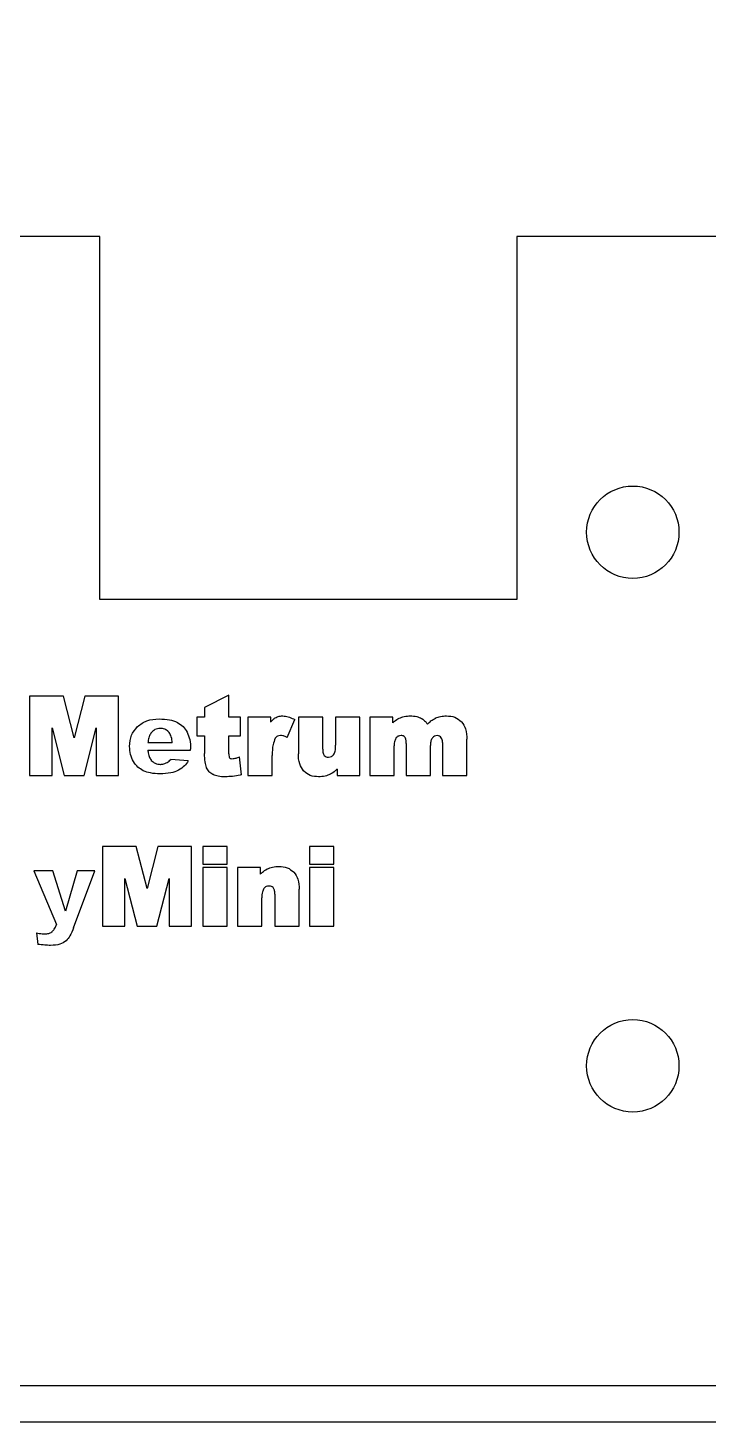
# Model space of a CAD drawing. Header units: millimetres. Extents: x 0 to 305, y -600 to 0.
# Drawn here: x 96.9 to 114.72, y -600 to -563.49 of the extents above; entities that cross this region are included whole.
import ezdxf

# ---------------------------------------------------------------- set-up
doc = ezdxf.new("R2010")
doc.units = ezdxf.units.MM
for name, color, linetype in [('BOARDS', 7, 'CONTINUOUS'), ('HOLES DIAM 2.5 D 3.0', 5, 'CONTINUOUS'), ('INSETS D 0.5', 3, 'CONTINUOUS'), ('PERIMETER D 3.0', 5, 'CONTINUOUS')]:
    doc.layers.add(name, color=color, linetype=linetype)

msp = doc.modelspace()

# ---------------------------------------------------------------- linework, layer by layer
at = {"layer": 'BOARDS'}
msp.add_lwpolyline([(0, 0), (305, 0), (305, -600), (0, -600)], close=True, dxfattribs=at)
at = {"layer": 'HOLES DIAM 2.5 D 3.0'}
for centre in [(112.747, -576.7), (112.747, -590.67)]:
    msp.add_circle(centre, 1.21, dxfattribs=at)
at = {"layer": 'INSETS D 0.5'}
for p, q in [((102.171, -580.965), (101.534, -581.291)), ((102.171, -581.541), (102.171, -580.965)), ((101.534, -581.541), (101.33, -581.541)), ((101.33, -581.541), (101.33, -582.028)), ((101.534, -581.291), (101.534, -581.541)), ((102.476, -581.541), (102.171, -581.541)), ((102.476, -582.028), (102.476, -581.541)), ((103.266, -581.541), (102.666, -581.541)), ((102.666, -581.541), (102.666, -583.07)), ((103.266, -581.67), (103.266, -581.541)), ((104.626, -581.541), (103.988, -581.541)), ((103.988, -581.541), (103.988, -582.504)), ((104.626, -582.377), (104.626, -581.541)), ((105.601, -581.541), (104.965, -581.541)), ((104.965, -581.541), (104.965, -582.278)), ((105.601, -583.07), (105.601, -581.541)), ((105.862, -581.541), (105.862, -583.07)), ((106.46, -581.541), (105.862, -581.541)), ((106.46, -581.691), (106.46, -581.541)), ((103.696, -582.072), (103.899, -581.606)), ((100.686, -582.217), (100.049, -582.217)), ((101.33, -582.028), (101.534, -582.028)), ((101.534, -582.028), (101.534, -582.497)), ((102.171, -582.501), (102.171, -582.028)), ((102.171, -582.028), (102.476, -582.028)), ((106.812, -582.232), (106.812, -583.07)), ((107.763, -582.205), (107.763, -583.07)), ((108.4, -583.07), (108.4, -582.12)), ((100.047, -582.403), (101.166, -582.403)), ((101.166, -582.403), (101.166, -582.381)), ((102.5, -583.05), (102.45, -582.582)), ((103.304, -583.07), (103.304, -582.544)), ((106.498, -583.07), (106.498, -582.291)), ((107.449, -583.07), (107.449, -582.283)), ((101.105, -582.689), (100.645, -582.646)), ((105.002, -582.902), (105.002, -583.07)), ((102.666, -583.07), (103.304, -583.07)), ((105.002, -583.07), (105.601, -583.07)), ((105.862, -583.07), (106.498, -583.07)), ((106.812, -583.07), (107.449, -583.07)), ((107.763, -583.07), (108.4, -583.07)), ((97.56, -585.561), (97.063, -585.561)), ((97.063, -585.561), (97.654, -586.969)), ((97.889, -586.625), (97.56, -585.561)), ((98.196, -585.561), (97.889, -586.625)), ((98.1, -587.055), (98.655, -585.561)), ((98.655, -585.561), (98.196, -585.561)), ((102.397, -585.481), (102.397, -587.01)), ((102.994, -585.481), (102.397, -585.481)), ((102.994, -585.651), (102.994, -585.481)), ((103.032, -587.01), (103.032, -586.274)), ((103.371, -586.174), (103.371, -587.01)), ((104.009, -587.01), (104.009, -586.049)), ((102.397, -587.01), (103.032, -587.01)), ((103.371, -587.01), (104.009, -587.01)), ((97.129, -587.191), (97.162, -587.49))]:
    msp.add_line(p, q, dxfattribs=at)
for points in [[(98.375, -583.07), (98.694, -581.823), (98.694, -583.07), (99.28, -583.07), (99.28, -580.99), (98.397, -580.99), (98.116, -582.086), (97.834, -580.99), (96.95, -580.99), (96.95, -583.07), (97.536, -583.07), (97.536, -581.823), (97.855, -583.07)], [(98.86, -587.01), (99.446, -587.01), (99.446, -585.763), (99.764, -587.01), (100.284, -587.01), (100.603, -585.763), (100.603, -587.01), (101.189, -587.01), (101.189, -584.93), (100.306, -584.93), (100.026, -586.026), (99.743, -584.93), (98.86, -584.93)], [(102.122, -584.93), (101.487, -584.93), (101.487, -585.388), (102.122, -585.388)], [(104.916, -584.93), (104.281, -584.93), (104.281, -585.388), (104.916, -585.388)], [(102.122, -585.481), (101.487, -585.481), (101.487, -587.01), (102.122, -587.01)], [(104.916, -587.01), (104.916, -585.481), (104.281, -585.481), (104.281, -587.01)]]:
    msp.add_lwpolyline(points, close=True, dxfattribs=at)
for points, knots in [([(103.357, -581.574), (103.358, -581.573), (103.36, -581.573), (103.361, -581.572), (103.39, -581.555), (103.421, -581.536), (103.458, -581.525), (103.499, -581.512), (103.539, -581.51), (103.576, -581.508), (103.577, -581.508), (103.578, -581.508), (103.579, -581.508)], [-0.00045415, -0.00045415, -0.00045415, -0.00045415, 0, 0, 0, 0.00992241, 0.00992241, 0.00992241, 0.02081394, 0.02081394, 0.02081394, 0.02110019, 0.02110019, 0.02110019, 0.02110019]), ([(103.579, -581.508), (103.58, -581.508), (103.581, -581.509), (103.582, -581.509), (103.625, -581.513), (103.671, -581.517), (103.717, -581.529), (103.771, -581.543), (103.819, -581.567), (103.864, -581.589), (103.876, -581.594), (103.887, -581.6), (103.899, -581.606)], [-0.00028866, -0.00028866, -0.00028866, -0.00028866, 0, 0, 0, 0.01299923, 0.01299923, 0.01299923, 0.02814291, 0.02814291, 0.02814291, 0.03194239, 0.03194239, 0.03194239, 0.03194239]), ([(106.628, -581.568), (106.629, -581.568), (106.63, -581.568), (106.631, -581.567), (106.673, -581.551), (106.716, -581.534), (106.763, -581.523), (106.817, -581.512), (106.87, -581.51), (106.92, -581.508), (106.92, -581.508), (106.921, -581.508), (106.921, -581.508)], [-0.00032409, -0.00032409, -0.00032409, -0.00032409, 0, 0, 0, 0.01326684, 0.01326684, 0.01326684, 0.02827525, 0.02827525, 0.02827525, 0.02839344, 0.02839344, 0.02839344, 0.02839344]), ([(106.921, -581.508), (106.922, -581.508), (106.922, -581.508), (106.922, -581.508), (106.975, -581.51), (107.031, -581.511), (107.087, -581.525), (107.132, -581.537), (107.173, -581.556), (107.213, -581.573), (107.214, -581.574), (107.215, -581.575), (107.216, -581.575)], [-0.00011773, -0.00011773, -0.00011773, -0.00011773, 0, 0, 0, 0.01561692, 0.01561692, 0.01561692, 0.02839593, 0.02839593, 0.02839593, 0.0287962, 0.0287962, 0.0287962, 0.0287962]), ([(107.582, -581.563), (107.583, -581.563), (107.585, -581.563), (107.586, -581.562), (107.625, -581.547), (107.667, -581.531), (107.712, -581.522), (107.764, -581.511), (107.815, -581.51), (107.864, -581.508), (107.865, -581.508), (107.865, -581.508), (107.866, -581.508)], [-0.0003535, -0.0003535, -0.0003535, -0.0003535, 0, 0, 0, 0.01262039, 0.01262039, 0.01262039, 0.02722053, 0.02722053, 0.02722053, 0.02739826, 0.02739826, 0.02739826, 0.02739826]), ([(107.866, -581.508), (107.867, -581.508), (107.867, -581.508), (107.868, -581.509), (107.94, -581.513), (108.016, -581.517), (108.088, -581.546), (108.152, -581.572), (108.205, -581.615), (108.254, -581.656), (108.256, -581.657), (108.258, -581.658), (108.259, -581.66)], [-0.00017419, -0.00017419, -0.00017419, -0.00017419, 0, 0, 0, 0.02102931, 0.02102931, 0.02102931, 0.03979765, 0.03979765, 0.03979765, 0.04039877, 0.04039877, 0.04039877, 0.04039877]), ([(99.568, -582.309), (99.576, -582.203), (99.584, -582.102), (99.619, -582.016), (99.652, -581.937), (99.711, -581.864), (99.773, -581.788)], [0.00024055, 0.00024055, 0.00024055, 0.00024055, 0.03120769, 0.03120769, 0.03120769, 0.0599503, 0.0599503, 0.0599503, 0.0599503]), ([(99.773, -581.788), (99.855, -581.728), (99.934, -581.67), (100.019, -581.638), (100.116, -581.601), (100.229, -581.595), (100.347, -581.588)], [0.00048892, 0.00048892, 0.00048892, 0.00048892, 0.03032, 0.03032, 0.03032, 0.064771, 0.064771, 0.064771, 0.064771]), ([(100.369, -581.837), (100.368, -581.837), (100.367, -581.837), (100.365, -581.837), (100.324, -581.842), (100.277, -581.846), (100.233, -581.868), (100.189, -581.89), (100.157, -581.924), (100.129, -581.955), (100.128, -581.956), (100.127, -581.957), (100.126, -581.958)], [-0.000329, -0.000329, -0.000329, -0.000329, 0, 0, 0, 0.01218943, 0.01218943, 0.01218943, 0.02433444, 0.02433444, 0.02433444, 0.02476993, 0.02476993, 0.02476993, 0.02476993]), ([(100.347, -581.588), (100.44, -581.59), (100.531, -581.593), (100.616, -581.611), (100.683, -581.626), (100.751, -581.652), (100.82, -581.679)], [0.0001439, 0.0001439, 0.0001439, 0.0001439, 0.02793004, 0.02793004, 0.02793004, 0.0499917, 0.0499917, 0.0499917, 0.0499917]), ([(100.584, -581.919), (100.582, -581.918), (100.58, -581.916), (100.579, -581.915), (100.553, -581.895), (100.524, -581.872), (100.488, -581.857), (100.448, -581.842), (100.408, -581.84), (100.372, -581.837), (100.371, -581.837), (100.37, -581.837), (100.369, -581.837)], [-0.00056324, -0.00056324, -0.00056324, -0.00056324, 0, 0, 0, 0.00966438, 0.00966438, 0.00966438, 0.02016069, 0.02016069, 0.02016069, 0.02049289, 0.02049289, 0.02049289, 0.02049289]), ([(100.82, -581.679), (100.875, -581.713), (100.927, -581.746), (100.968, -581.786), (101.008, -581.826), (101.042, -581.879), (101.076, -581.934)], [0.00035875, 0.00035875, 0.00035875, 0.00035875, 0.01960656, 0.01960656, 0.01960656, 0.03880711, 0.03880711, 0.03880711, 0.03880711]), ([(103.266, -581.67), (103.268, -581.668), (103.269, -581.666), (103.271, -581.664), (103.297, -581.631), (103.326, -581.604), (103.354, -581.577), (103.355, -581.576), (103.356, -581.575), (103.357, -581.574)], [0.01437398, 0.01437398, 0.01437398, 0.01437398, 0.01508003, 0.01508003, 0.01508003, 0.02644171, 0.02644171, 0.02644171, 0.02689938, 0.02689938, 0.02689938, 0.02689938]), ([(106.46, -581.691), (106.475, -581.676), (106.491, -581.662), (106.507, -581.648), (106.546, -581.618), (106.586, -581.593), (106.626, -581.57), (106.627, -581.569), (106.628, -581.569), (106.628, -581.568)], [0.00996255, 0.00996255, 0.00996255, 0.00996255, 0.01596538, 0.01596538, 0.01596538, 0.0295769, 0.0295769, 0.0295769, 0.02990152, 0.02990152, 0.02990152, 0.02990152]), ([(107.216, -581.575), (107.217, -581.576), (107.218, -581.577), (107.22, -581.577), (107.252, -581.601), (107.287, -581.626), (107.317, -581.659), (107.337, -581.681), (107.354, -581.704), (107.368, -581.727)], [-0.00039987, -0.00039987, -0.00039987, -0.00039987, 0, 0, 0, 0.01194927, 0.01194927, 0.01194927, 0.01979494, 0.01979494, 0.01979494, 0.01979494]), ([(107.368, -581.727), (107.397, -581.698), (107.428, -581.668), (107.462, -581.642), (107.5, -581.612), (107.54, -581.588), (107.579, -581.565), (107.58, -581.565), (107.581, -581.564), (107.582, -581.563)], [0.00515392, 0.00515392, 0.00515392, 0.00515392, 0.01727277, 0.01727277, 0.01727277, 0.03080666, 0.03080666, 0.03080666, 0.031161, 0.031161, 0.031161, 0.031161]), ([(108.259, -581.66), (108.26, -581.661), (108.261, -581.663), (108.263, -581.665), (108.301, -581.722), (108.341, -581.782), (108.365, -581.851), (108.396, -581.939), (108.398, -582.031), (108.4, -582.119), (108.4, -582.119), (108.4, -582.119), (108.4, -582.12)], [-0.00060488, -0.00060488, -0.00060488, -0.00060488, 0, 0, 0, 0.02028211, 0.02028211, 0.02028211, 0.04605313, 0.04605313, 0.04605313, 0.04610465, 0.04610465, 0.04610465, 0.04610465]), ([(100.126, -581.958), (100.125, -581.96), (100.124, -581.961), (100.123, -581.962), (100.108, -581.989), (100.091, -582.017), (100.079, -582.05), (100.064, -582.092), (100.059, -582.134), (100.054, -582.172), (100.052, -582.187), (100.05, -582.202), (100.049, -582.217)], [-0.00044677, -0.00044677, -0.00044677, -0.00044677, 0, 0, 0, 0.00913659, 0.00913659, 0.00913659, 0.02072162, 0.02072162, 0.02072162, 0.0251973, 0.0251973, 0.0251973, 0.0251973]), ([(100.686, -582.217), (100.684, -582.202), (100.683, -582.187), (100.681, -582.173), (100.675, -582.125), (100.669, -582.073), (100.648, -582.023), (100.632, -581.985), (100.608, -581.953), (100.587, -581.923), (100.586, -581.922), (100.585, -581.92), (100.584, -581.919)], [-0.00442442, -0.00442442, -0.00442442, -0.00442442, 0, 0, 0, 0.01413183, 0.01413183, 0.01413183, 0.02497974, 0.02497974, 0.02497974, 0.02554785, 0.02554785, 0.02554785, 0.02554785]), ([(101.076, -581.934), (101.103, -582), (101.129, -582.065), (101.143, -582.13), (101.161, -582.209), (101.164, -582.294), (101.166, -582.381)], [0.00034572, 0.00034572, 0.00034572, 0.00034572, 0.02174426, 0.02174426, 0.02174426, 0.04775389, 0.04775389, 0.04775389, 0.04775389]), ([(103.385, -582.091), (103.361, -582.149), (103.338, -582.205), (103.325, -582.261), (103.304, -582.349), (103.304, -582.445), (103.304, -582.544), (103.304, -582.544), (103.304, -582.544), (103.304, -582.544)], [0.00061606, 0.00061606, 0.00061606, 0.00061606, 0.0193199, 0.0193199, 0.0193199, 0.04866199, 0.04866199, 0.04866199, 0.04867228, 0.04867228, 0.04867228, 0.04867228]), ([(103.52, -582.02), (103.487, -582.023), (103.46, -582.028), (103.442, -582.037), (103.424, -582.047), (103.405, -582.066), (103.385, -582.091)], [0.00042556, 0.00042556, 0.00042556, 0.00042556, 0.00994436, 0.00994436, 0.00994436, 0.0192382, 0.0192382, 0.0192382, 0.0192382]), ([(103.696, -582.072), (103.684, -582.067), (103.672, -582.062), (103.66, -582.057), (103.631, -582.046), (103.604, -582.035), (103.578, -582.029), (103.56, -582.025), (103.541, -582.022), (103.52, -582.02)], [-0.00389063, -0.00389063, -0.00389063, -0.00389063, 0, 0, 0, 0.00931958, 0.00931958, 0.00931958, 0.01570896, 0.01570896, 0.01570896, 0.01570896]), ([(104.909, -582.528), (104.927, -582.496), (104.942, -582.465), (104.951, -582.434), (104.964, -582.389), (104.965, -582.335), (104.965, -582.278)], [0.00061985, 0.00061985, 0.00061985, 0.00061985, 0.01168759, 0.01168759, 0.01168759, 0.02850874, 0.02850874, 0.02850874, 0.02850874]), ([(106.552, -582.078), (106.535, -582.107), (106.52, -582.135), (106.512, -582.161), (106.5, -582.198), (106.499, -582.243), (106.498, -582.291)], [0.00056894, 0.00056894, 0.00056894, 0.00056894, 0.01060887, 0.01060887, 0.01060887, 0.02488048, 0.02488048, 0.02488048, 0.02488048]), ([(106.678, -582.021), (106.649, -582.024), (106.624, -582.027), (106.607, -582.035), (106.59, -582.043), (106.572, -582.059), (106.552, -582.078)], [0.00032418, 0.00032418, 0.00032418, 0.00032418, 0.00891325, 0.00891325, 0.00891325, 0.01721915, 0.01721915, 0.01721915, 0.01721915]), ([(106.756, -582.046), (106.742, -582.037), (106.73, -582.03), (106.72, -582.027), (106.71, -582.024), (106.695, -582.022), (106.678, -582.021)], [0.00032952, 0.00032952, 0.00032952, 0.00032952, 0.00537684, 0.00537684, 0.00537684, 0.01061952, 0.01061952, 0.01061952, 0.01061952]), ([(106.803, -582.114), (106.797, -582.098), (106.791, -582.085), (106.785, -582.076), (106.778, -582.067), (106.768, -582.058), (106.756, -582.046)], [0.0003849, 0.0003849, 0.0003849, 0.0003849, 0.00549495, 0.00549495, 0.00549495, 0.01054072, 0.01054072, 0.01054072, 0.01054072]), ([(106.812, -582.232), (106.812, -582.232), (106.812, -582.232), (106.812, -582.232), (106.813, -582.205), (106.813, -582.18), (106.81, -582.156), (106.808, -582.143), (106.806, -582.129), (106.803, -582.114)], [-0.00001146, -0.00001146, -0.00001146, -0.00001146, 0, 0, 0, 0.00801969, 0.00801969, 0.00801969, 0.01264484, 0.01264484, 0.01264484, 0.01264484]), ([(107.501, -582.08), (107.484, -582.108), (107.47, -582.134), (107.462, -582.159), (107.451, -582.194), (107.45, -582.237), (107.449, -582.283)], [0.00057422, 0.00057422, 0.00057422, 0.00057422, 0.0102743, 0.0102743, 0.0102743, 0.02389689, 0.02389689, 0.02389689, 0.02389689]), ([(107.626, -582.024), (107.597, -582.026), (107.572, -582.03), (107.555, -582.038), (107.539, -582.045), (107.521, -582.061), (107.501, -582.08)], [0.00043282, 0.00043282, 0.00043282, 0.00043282, 0.0090132, 0.0090132, 0.0090132, 0.01718616, 0.01718616, 0.01718616, 0.01718616]), ([(107.732, -582.082), (107.714, -582.061), (107.699, -582.045), (107.684, -582.038), (107.671, -582.031), (107.651, -582.027), (107.626, -582.024)], [0.00040605, 0.00040605, 0.00040605, 0.00040605, 0.00841298, 0.00841298, 0.00841298, 0.01582107, 0.01582107, 0.01582107, 0.01582107]), ([(107.763, -582.205), (107.763, -582.176), (107.762, -582.151), (107.756, -582.131), (107.751, -582.116), (107.743, -582.1), (107.732, -582.082)], [0, 0, 0, 0, 0.00861346, 0.00861346, 0.00861346, 0.01487603, 0.01487603, 0.01487603, 0.01487603]), ([(99.671, -582.703), (99.64, -582.641), (99.61, -582.581), (99.593, -582.521), (99.576, -582.456), (99.572, -582.384), (99.568, -582.309)], [0.00027376, 0.00027376, 0.00027376, 0.00027376, 0.0208695, 0.0208695, 0.0208695, 0.04311212, 0.04311212, 0.04311212, 0.04311212]), ([(100.047, -582.403), (100.049, -582.419), (100.051, -582.434), (100.053, -582.449), (100.058, -582.489), (100.064, -582.532), (100.081, -582.575), (100.095, -582.609), (100.114, -582.638), (100.131, -582.664), (100.132, -582.666), (100.133, -582.667), (100.134, -582.668)], [-0.00450885, -0.00450885, -0.00450885, -0.00450885, 0, 0, 0, 0.01194161, 0.01194161, 0.01194161, 0.02142617, 0.02142617, 0.02142617, 0.02189425, 0.02189425, 0.02189425, 0.02189425]), ([(101.584, -582.863), (101.584, -582.862), (101.583, -582.861), (101.583, -582.859), (101.569, -582.812), (101.555, -582.764), (101.546, -582.713), (101.534, -582.64), (101.534, -582.568), (101.534, -582.497), (101.534, -582.497), (101.534, -582.497), (101.534, -582.497)], [-0.0003972, -0.0003972, -0.0003972, -0.0003972, 0, 0, 0, 0.01461953, 0.01461953, 0.01461953, 0.03554945, 0.03554945, 0.03554945, 0.03555279, 0.03555279, 0.03555279, 0.03555279]), ([(102.171, -582.501), (102.171, -582.501), (102.171, -582.501), (102.171, -582.501), (102.17, -582.527), (102.171, -582.551), (102.174, -582.57), (102.176, -582.58), (102.18, -582.591), (102.184, -582.603)], [-0.00002203, -0.00002203, -0.00002203, -0.00002203, 0, 0, 0, 0.00770487, 0.00770487, 0.00770487, 0.01167152, 0.01167152, 0.01167152, 0.01167152]), ([(102.184, -582.603), (102.193, -582.614), (102.2, -582.621), (102.205, -582.623), (102.211, -582.626), (102.224, -582.629), (102.243, -582.63)], [0.000768822, 0.000768822, 0.000768822, 0.000768822, 0.005112186, 0.005112186, 0.005112186, 0.010730164, 0.010730164, 0.010730164, 0.010730164]), ([(102.243, -582.63), (102.267, -582.628), (102.29, -582.625), (102.311, -582.622), (102.34, -582.616), (102.371, -582.607), (102.404, -582.596), (102.419, -582.591), (102.435, -582.586), (102.45, -582.582)], [0.00030571, 0.00030571, 0.00030571, 0.00030571, 0.00742012, 0.00742012, 0.00742012, 0.01759512, 0.01759512, 0.01759512, 0.02246414, 0.02246414, 0.02246414, 0.02246414]), ([(104.129, -582.953), (104.128, -582.951), (104.127, -582.95), (104.126, -582.948), (104.088, -582.892), (104.048, -582.833), (104.023, -582.765), (103.993, -582.68), (103.991, -582.59), (103.988, -582.505), (103.988, -582.504), (103.988, -582.504), (103.988, -582.504)], [-0.00059021, -0.00059021, -0.00059021, -0.00059021, 0, 0, 0, 0.0199658, 0.0199658, 0.0199658, 0.04499109, 0.04499109, 0.04499109, 0.04504867, 0.04504867, 0.04504867, 0.04504867]), ([(104.626, -582.377), (104.627, -582.417), (104.628, -582.453), (104.637, -582.482), (104.643, -582.502), (104.655, -582.523), (104.668, -582.546)], [0, 0, 0, 0, 0.01173246, 0.01173246, 0.01173246, 0.01966171, 0.01966171, 0.01966171, 0.01966171]), ([(104.668, -582.546), (104.685, -582.561), (104.7, -582.572), (104.713, -582.578), (104.729, -582.584), (104.751, -582.587), (104.778, -582.589)], [0.00065305, 0.00065305, 0.00065305, 0.00065305, 0.00743812, 0.00743812, 0.00743812, 0.01535737, 0.01535737, 0.01535737, 0.01535737]), ([(104.778, -582.589), (104.808, -582.586), (104.834, -582.582), (104.852, -582.574), (104.87, -582.565), (104.889, -582.549), (104.909, -582.528)], [0.00032283, 0.00032283, 0.00032283, 0.00032283, 0.00925438, 0.00925438, 0.00925438, 0.01788274, 0.01788274, 0.01788274, 0.01788274]), ([(99.927, -582.945), (99.875, -582.914), (99.826, -582.884), (99.786, -582.847), (99.744, -582.808), (99.708, -582.757), (99.671, -582.703)], [0.00037754, 0.00037754, 0.00037754, 0.00037754, 0.01838802, 0.01838802, 0.01838802, 0.03770573, 0.03770573, 0.03770573, 0.03770573]), ([(100.363, -583.023), (100.276, -583.021), (100.192, -583.019), (100.114, -583.003), (100.052, -582.991), (99.99, -582.968), (99.927, -582.945)], [0.00006489, 0.00006489, 0.00006489, 0.00006489, 0.02579613, 0.02579613, 0.02579613, 0.04591853, 0.04591853, 0.04591853, 0.04591853]), ([(100.134, -582.668), (100.135, -582.67), (100.136, -582.671), (100.137, -582.672), (100.167, -582.699), (100.198, -582.73), (100.241, -582.75), (100.285, -582.77), (100.33, -582.773), (100.371, -582.777), (100.372, -582.777), (100.373, -582.777), (100.374, -582.777)], [-0.00045965, -0.00045965, -0.00045965, -0.00045965, 0, 0, 0, 0.01165789, 0.01165789, 0.01165789, 0.02362416, 0.02362416, 0.02362416, 0.02392583, 0.02392583, 0.02392583, 0.02392583]), ([(100.853, -582.932), (100.783, -582.959), (100.715, -582.985), (100.647, -583), (100.558, -583.02), (100.461, -583.021), (100.363, -583.023)], [0.00043658, 0.00043658, 0.00043658, 0.00043658, 0.0227304, 0.0227304, 0.0227304, 0.05205868, 0.05205868, 0.05205868, 0.05205868]), ([(100.374, -582.777), (100.376, -582.777), (100.377, -582.777), (100.378, -582.777), (100.405, -582.775), (100.434, -582.773), (100.465, -582.765), (100.496, -582.757), (100.523, -582.744), (100.548, -582.732), (100.549, -582.731), (100.55, -582.731), (100.551, -582.73)], [-0.00030803, -0.00030803, -0.00030803, -0.00030803, 0, 0, 0, 0.00804627, 0.00804627, 0.00804627, 0.0162164, 0.0162164, 0.0162164, 0.01654439, 0.01654439, 0.01654439, 0.01654439]), ([(100.551, -582.73), (100.552, -582.73), (100.553, -582.729), (100.554, -582.728), (100.57, -582.717), (100.587, -582.705), (100.604, -582.69), (100.62, -582.676), (100.633, -582.661), (100.645, -582.646)], [-0.0003299, -0.0003299, -0.0003299, -0.0003299, 0, 0, 0, 0.00588706, 0.00588706, 0.00588706, 0.011293, 0.011293, 0.011293, 0.011293]), ([(101.105, -582.689), (101.075, -582.735), (101.044, -582.778), (101.008, -582.814), (100.964, -582.858), (100.91, -582.894), (100.853, -582.932)], [0.00653903, 0.00653903, 0.00653903, 0.00653903, 0.02330206, 0.02330206, 0.02330206, 0.04356037, 0.04356037, 0.04356037, 0.04356037]), ([(101.748, -583.046), (101.747, -583.045), (101.746, -583.044), (101.744, -583.043), (101.714, -583.023), (101.68, -583.001), (101.651, -582.97), (101.622, -582.937), (101.603, -582.9), (101.586, -582.867), (101.585, -582.865), (101.585, -582.864), (101.584, -582.863)], [-0.00044883, -0.00044883, -0.00044883, -0.00044883, 0, 0, 0, 0.01085359, 0.01085359, 0.01085359, 0.02204188, 0.02204188, 0.02204188, 0.02243366, 0.02243366, 0.02243366, 0.02243366]), ([(104.518, -583.103), (104.517, -583.103), (104.516, -583.103), (104.516, -583.103), (104.445, -583.098), (104.37, -583.094), (104.299, -583.066), (104.235, -583.04), (104.183, -582.997), (104.134, -582.957), (104.132, -582.955), (104.13, -582.954), (104.129, -582.953)], [-0.00018528, -0.00018528, -0.00018528, -0.00018528, 0, 0, 0, 0.02073186, 0.02073186, 0.02073186, 0.03933396, 0.03933396, 0.03933396, 0.03992082, 0.03992082, 0.03992082, 0.03992082]), ([(105.002, -582.902), (104.986, -582.918), (104.97, -582.934), (104.952, -582.95), (104.912, -582.983), (104.87, -583.009), (104.83, -583.035), (104.829, -583.036), (104.828, -583.036), (104.827, -583.037)], [0.01040742, 0.01040742, 0.01040742, 0.01040742, 0.01699817, 0.01699817, 0.01699817, 0.0313376, 0.0313376, 0.0313376, 0.03168054, 0.03168054, 0.03168054, 0.03168054]), ([(102.073, -583.103), (102.072, -583.103), (102.072, -583.103), (102.072, -583.103), (102.011, -583.102), (101.948, -583.102), (101.884, -583.089), (101.837, -583.079), (101.794, -583.063), (101.753, -583.047), (101.751, -583.047), (101.75, -583.046), (101.748, -583.046)], [-0.00008362, -0.00008362, -0.00008362, -0.00008362, 0, 0, 0, 0.01805717, 0.01805717, 0.01805717, 0.03122587, 0.03122587, 0.03122587, 0.03167946, 0.03167946, 0.03167946, 0.03167946]), ([(102.5, -583.05), (102.489, -583.052), (102.477, -583.055), (102.465, -583.057), (102.398, -583.07), (102.331, -583.083), (102.262, -583.091), (102.199, -583.098), (102.136, -583.101), (102.074, -583.103), (102.073, -583.103), (102.073, -583.103), (102.073, -583.103)], [-0.00365063, -0.00365063, -0.00365063, -0.00365063, 0, 0, 0, 0.02020237, 0.02020237, 0.02020237, 0.03879033, 0.03879033, 0.03879033, 0.03887465, 0.03887465, 0.03887465, 0.03887465]), ([(104.827, -583.037), (104.826, -583.037), (104.824, -583.038), (104.823, -583.038), (104.78, -583.056), (104.735, -583.075), (104.686, -583.086), (104.629, -583.099), (104.573, -583.101), (104.52, -583.103), (104.519, -583.103), (104.518, -583.103), (104.518, -583.103)], [-0.00034214, -0.00034214, -0.00034214, -0.00034214, 0, 0, 0, 0.01393096, 0.01393096, 0.01393096, 0.02984757, 0.02984757, 0.02984757, 0.0300363, 0.0300363, 0.0300363, 0.0300363]), ([(102.994, -585.651), (103.01, -585.634), (103.027, -585.618), (103.045, -585.603), (103.084, -585.569), (103.127, -585.543), (103.167, -585.517), (103.168, -585.516), (103.169, -585.515), (103.17, -585.515)], [0.01040624, 0.01040624, 0.01040624, 0.01040624, 0.01702233, 0.01702233, 0.01702233, 0.03143292, 0.03143292, 0.03143292, 0.03177066, 0.03177066, 0.03177066, 0.03177066]), ([(103.17, -585.515), (103.171, -585.514), (103.172, -585.514), (103.173, -585.514), (103.217, -585.495), (103.262, -585.476), (103.311, -585.465), (103.368, -585.452), (103.423, -585.45), (103.477, -585.448), (103.477, -585.448), (103.478, -585.448), (103.478, -585.448)], [-0.00033689, -0.00033689, -0.00033689, -0.00033689, 0, 0, 0, 0.01396391, 0.01396391, 0.01396391, 0.02979722, 0.02979722, 0.02979722, 0.02998696, 0.02998696, 0.02998696, 0.02998696]), ([(103.478, -585.448), (103.479, -585.448), (103.48, -585.448), (103.48, -585.448), (103.552, -585.453), (103.627, -585.457), (103.699, -585.486), (103.762, -585.512), (103.814, -585.554), (103.864, -585.594), (103.866, -585.596), (103.867, -585.597), (103.869, -585.598)], [-0.00018627, -0.00018627, -0.00018627, -0.00018627, 0, 0, 0, 0.02083321, 0.02083321, 0.02083321, 0.03946355, 0.03946355, 0.03946355, 0.04005486, 0.04005486, 0.04005486, 0.04005486]), ([(103.869, -585.598), (103.87, -585.6), (103.871, -585.602), (103.872, -585.603), (103.91, -585.66), (103.95, -585.718), (103.974, -585.787), (104.005, -585.872), (104.007, -585.962), (104.009, -586.048), (104.009, -586.048), (104.009, -586.048), (104.009, -586.049)], [-0.00059468, -0.00059468, -0.00059468, -0.00059468, 0, 0, 0, 0.01999552, 0.01999552, 0.01999552, 0.04512228, 0.04512228, 0.04512228, 0.04517875, 0.04517875, 0.04517875, 0.04517875]), ([(103.088, -586.024), (103.071, -586.057), (103.055, -586.088), (103.046, -586.118), (103.033, -586.164), (103.032, -586.217), (103.032, -586.274)], [0.00062693, 0.00062693, 0.00062693, 0.00062693, 0.01166691, 0.01166691, 0.01166691, 0.02848646, 0.02848646, 0.02848646, 0.02848646]), ([(103.219, -585.964), (103.189, -585.967), (103.163, -585.97), (103.144, -585.979), (103.127, -585.987), (103.108, -586.004), (103.088, -586.024)], [0.00031376, 0.00031376, 0.00031376, 0.00031376, 0.0093379, 0.0093379, 0.0093379, 0.01794627, 0.01794627, 0.01794627, 0.01794627]), ([(103.33, -586.006), (103.312, -585.992), (103.297, -585.98), (103.284, -585.975), (103.269, -585.968), (103.246, -585.965), (103.219, -585.964)], [0.00066069, 0.00066069, 0.00066069, 0.00066069, 0.00740849, 0.00740849, 0.00740849, 0.01533381, 0.01533381, 0.01533381, 0.01533381]), ([(103.371, -586.174), (103.371, -586.134), (103.37, -586.098), (103.36, -586.069), (103.354, -586.05), (103.343, -586.029), (103.33, -586.006)], [0, 0, 0, 0, 0.01171545, 0.01171545, 0.01171545, 0.01959156, 0.01959156, 0.01959156, 0.01959156]), ([(97.533, -587.163), (97.534, -587.162), (97.535, -587.161), (97.536, -587.159), (97.557, -587.139), (97.579, -587.118), (97.597, -587.091), (97.621, -587.056), (97.635, -587.018), (97.649, -586.984), (97.65, -586.979), (97.652, -586.974), (97.654, -586.969)], [-0.00051599, -0.00051599, -0.00051599, -0.00051599, 0, 0, 0, 0.00842026, 0.00842026, 0.00842026, 0.01931437, 0.01931437, 0.01931437, 0.02089854, 0.02089854, 0.02089854, 0.02089854]), ([(97.129, -587.191), (97.153, -587.197), (97.178, -587.202), (97.203, -587.206), (97.253, -587.213), (97.301, -587.215), (97.348, -587.216), (97.349, -587.216), (97.349, -587.216), (97.35, -587.216)], [0.0057314, 0.0057314, 0.0057314, 0.0057314, 0.01299618, 0.01299618, 0.01299618, 0.02706814, 0.02706814, 0.02706814, 0.02720902, 0.02720902, 0.02720902, 0.02720902]), ([(97.35, -587.216), (97.35, -587.216), (97.351, -587.216), (97.351, -587.216), (97.382, -587.215), (97.415, -587.214), (97.45, -587.203), (97.48, -587.194), (97.505, -587.179), (97.528, -587.166), (97.53, -587.165), (97.531, -587.164), (97.533, -587.163)], [-0.000139, -0.000139, -0.000139, -0.000139, 0, 0, 0, 0.00894815, 0.00894815, 0.00894815, 0.01672414, 0.01672414, 0.01672414, 0.01723801, 0.01723801, 0.01723801, 0.01723801]), ([(98.1, -587.055), (98.072, -587.132), (98.044, -587.206), (98.005, -587.27), (97.978, -587.313), (97.945, -587.354), (97.91, -587.397)], [0, 0, 0, 0, 0.02430224, 0.02430224, 0.02430224, 0.04061677, 0.04061677, 0.04061677, 0.04061677]), ([(97.497, -587.518), (97.447, -587.516), (97.397, -587.514), (97.347, -587.51), (97.286, -587.505), (97.224, -587.498), (97.162, -587.49)], [0.0001397, 0.0001397, 0.0001397, 0.0001397, 0.01529573, 0.01529573, 0.01529573, 0.03411589, 0.03411589, 0.03411589, 0.03411589]), ([(97.91, -587.397), (97.853, -587.434), (97.798, -587.468), (97.742, -587.487), (97.67, -587.512), (97.585, -587.515), (97.497, -587.518)], [0.0006206, 0.0006206, 0.0006206, 0.0006206, 0.02071964, 0.02071964, 0.02071964, 0.04659756, 0.04659756, 0.04659756, 0.04659756])]:
    msp.add_open_spline(points, degree=3, knots=knots, dxfattribs=at)
at = {"layer": 'PERIMETER D 3.0'}
msp.add_lwpolyline([(131, -594.04, 1), (131, -573.96), (124.96, -573.96), (124.96, -578.96), (122.04, -578.96), (122.04, -573.96), (119.04, -573.96), (119.04, -568.96), (109.707, -568.96), (109.707, -578.46), (98.787, -578.46), (98.787, -568.96), (22.96, -568.96), (22.96, -573.96), (11, -573.96, 1), (11, -594.04), (22.96, -594.04), (22.96, -599.04), (119.04, -599.04), (119.04, -594.04)], format="xyb", close=True, dxfattribs=at)

doc.saveas('drawing.dxf')
